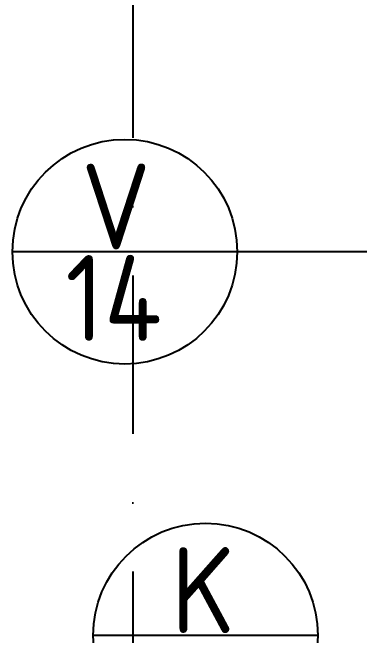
# Model space of a CAD drawing. Extents: x 3792242 to 5145247, y -1546315 to -1031918.
# Drawn here: x 3902633 to 3903158, y -1488283 to -1487340 of the extents above; entities that cross this region are included whole.
import ezdxf

# ---------------------------------------------------------------- set-up
doc = ezdxf.new("R2010")
doc.units = 0
doc.header["$MEASUREMENT"] = 0
doc.linetypes.add('BODKOCIARKOVANA_3', pattern=[5.6, 3, -1.3, 0, -1.3])
doc.layers.add('osi', color=253, linetype='CONTINUOUS')
doc.layers.add('TENKÁ', color=7, linetype='CONTINUOUS')
doc.styles.add('STYLE1', font='isocp.shx')

msp = doc.modelspace()

# ---------------------------------------------------------------- linework, layer by layer
at = {"layer": 'osi', "linetype": 'BODKOCIARKOVANA_3', "ltscale": 80}
msp.add_line((3902815, -1485946), (3902815, -1508356), dxfattribs=at)
at = {"layer": 'TENKÁ', "ltscale": 0.25}
for p, q in [((3902973, -1487702.5), (3902633, -1487702.5)), ((3903304.903, -1487702.5), (3902973, -1487702.5)), ((3903095, -1488283.367), (3902755, -1488283.367))]:
    msp.add_line(p, q, dxfattribs=at)
for centre in [(3902803, -1487702.5), (3902925, -1488283.367)]:
    msp.add_circle(centre, 170, dxfattribs=at)

# ---------------------------------------------------------------- texts
at = {"layer": 'TENKÁ', "style": 'STYLE1'}
for s, p in [('V', (3902736.97, -1487699)), ('14', (3902712.97, -1487837.637)), ('K', (3902872.97, -1488279.867))]:
    msp.add_text(s, height=130, dxfattribs=at).set_placement(p)

doc.saveas('drawing.dxf')
